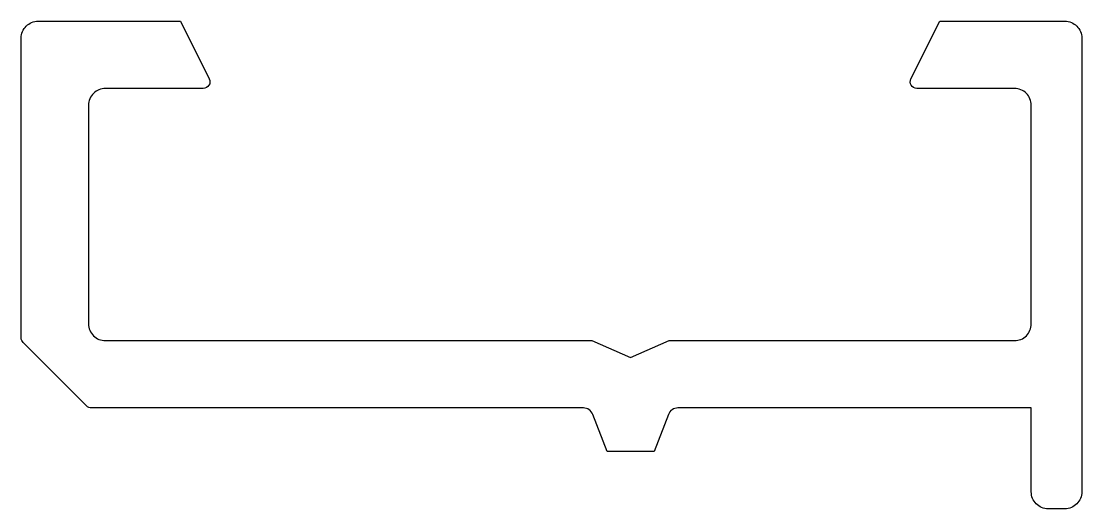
# Model space of a CAD drawing. Extents: x 696.5 to 728, y -23.9 to -9.4.
import ezdxf

# ---------------------------------------------------------------- set-up
doc = ezdxf.new("R2010")
doc.units = 0
doc.header["$LTSCALE"] = 15
doc.layers.get('0').update_dxf_attribs({"linetype": 'CONTINUOUS'})

msp = doc.modelspace()

# ---------------------------------------------------------------- linework, layer by layer
at = {"color": 0, "ltscale": 0.05}
msp.add_lwpolyline([(726.039, -11.375), (723.143, -11.375, -0.557536), (722.964, -11.086), (723.819, -9.375), (727.539, -9.375, -0.414214), (728.039, -9.875), (728.039, -23.375, -0.414214), (727.539, -23.875), (727.039, -23.875, -0.414214), (726.539, -23.375), (726.539, -20.875), (716.044, -20.875, 0.310747), (715.763, -21.068), (715.339, -22.175), (713.939, -22.175), (713.516, -21.068, 0.310747), (713.235, -20.875), (698.622, -20.875, -0.198912), (698.481, -20.817), (696.598, -18.934, -0.198912), (696.539, -18.792), (696.539, -9.875, -0.414214), (697.039, -9.375), (701.269, -9.375), (702.125, -11.086, -0.557536), (701.946, -11.375), (699.039, -11.375, 0.414214), (698.539, -11.875), (698.539, -18.375, 0.414214), (699.039, -18.875), (713.49, -18.875), (714.639, -19.375), (715.789, -18.875), (726.039, -18.875, 0.414214), (726.539, -18.375), (726.539, -11.875, 0.414214)], format="xyb", close=True, dxfattribs=at)

doc.saveas('drawing.dxf')
